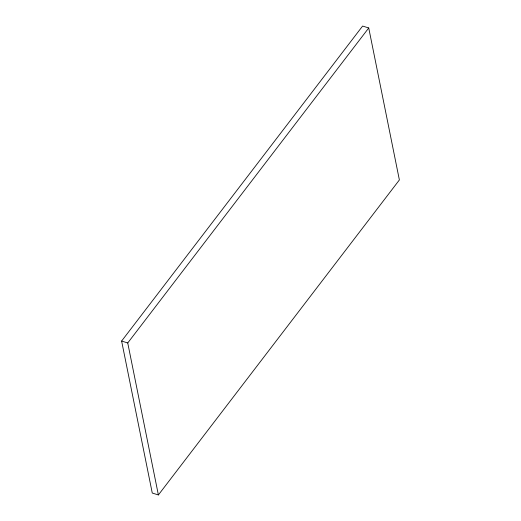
<?xml version="1.0" encoding="UTF-8"?>
<svg xmlns="http://www.w3.org/2000/svg" width="521" height="521" viewBox="0 0 521 521"><rect width="100%" height="100%" fill="white"/><g stroke="black" fill="none" stroke-linecap="round" stroke-linejoin="round"><path stroke-width="0.78" d="M121.621 341.047L362.616 26.05L368.738 27.965L399.379 179.953L158.384 494.95L152.262 493.035L121.621 341.047L127.743 342.961L158.384 494.95M127.743 342.961L368.738 27.965"/></g></svg>
